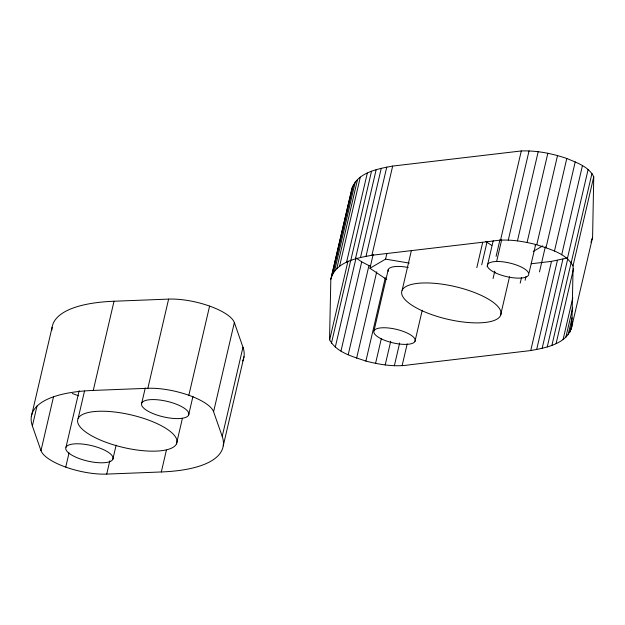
<?xml version="1.0" encoding="UTF-8"?>
<svg xmlns="http://www.w3.org/2000/svg" width="625" height="625" viewBox="0 0 625 625"><rect width="100%" height="100%" fill="white"/><g stroke="black" fill="none" stroke-linecap="round" stroke-linejoin="round"><path stroke-width="0.94" d="M330.828 279.234L329.539 339.609C336.477 352.727 352.898 356.547 365.891 361.086C380.094 364.703 395.008 367.211 409.633 364.805L530.742 350.555C545.93 347.742 567.258 344.023 571.836 326.586L573.117 266.219C566.18 253.094 549.758 249.281 536.766 244.742C522.562 241.117 507.648 238.609 493.023 241.023L371.914 255.266C356.727 258.078 335.398 261.797 330.828 279.234L351.578 190.055C356.078 172.648 377.484 168.891 392.664 166.078L521.297 150.953C536.773 150.391 552.188 153.516 566.789 158.469C576.602 162.68 588.773 166.5 593.75 176.797L592.586 237.398L571.117 329.438M351.523 192.938L351.578 190.055M31.336 416.578L52.086 327.391M51.891 330.109A151.469 49.812 13.1 0 1 114.016 301.242L168.617 299.102A42.812 14.078 13.1 0 1 234.352 322.555L242.969 347.242L222.219 436.43A151.469 49.812 13.1 0 1 161.32 471.961L106.719 474.094A42.812 14.078 13.1 0 1 40.984 450.648L32.367 425.953L37 406.031M40.984 450.648L53.57 396.562M65.992 447.25L79.164 390.648M65.734 467.109L69.047 452.875M78.125 418.492L84.523 390.977M32.367 425.953A151.469 49.812 13.1 0 1 93.266 390.43L114.016 301.242M106.719 474.094L109.812 460.812M112.82 459.344A24.242 7.969 13.1 0 0 80.758 443.914A24.242 7.969 13.1 0 0 74.641 456.625A24.242 7.969 13.1 0 0 112.82 459.344L116.117 445.195M141.758 403.039L145.273 387.945M93.266 390.43L147.859 388.289L168.617 299.102M161.32 471.961L166.398 450.133M176.461 443.891A50.906 16.742 13.1 0 0 109.125 411.492A50.906 16.742 13.1 0 0 96.281 438.195A50.906 16.742 13.1 0 0 176.461 443.891L182.422 418.273M188.852 395.273L209.602 306.094M188.586 415.141A24.242 7.969 13.1 0 0 156.523 399.711A24.242 7.969 13.1 0 0 150.406 412.422A24.242 7.969 13.1 0 0 188.586 415.141L192.977 396.273M222.219 436.43L213.594 411.742L234.352 322.555M223.25 445.812L244 356.625M331.539 276.383L352.297 187.195M332.781 273.656L353.531 184.469M334.531 271.062L355.289 181.875M336.797 268.617L357.555 179.43M339.562 266.328L360.312 177.141M346.555 262.25L367.312 173.062M329.664 339.836L347.984 261.086M331.422 343.281L350.633 260.734M350.758 260.469L371.516 171.289M355.414 258.883L376.164 169.695M335.289 347.148L356.047 257.961M360.5 257.477L381.258 168.297M340.969 351.039L361.719 261.852L356.758 258.453M366.008 256.273L386.766 167.086M348.188 354.766L368.938 265.586L361.719 261.852M371.914 255.266L392.664 166.078M386.75 279.562L369.945 268.25L373.195 254.312M356.625 358.164L376.711 271.828M369.945 268.25L385.578 259.133L386.875 253.555M365.891 361.086L385.32 277.594M374.016 330.773L388.289 269.461M375.562 363.383L381.305 338.711M402.156 290.211L411.43 250.359M385.203 364.953L390.727 341.234M394.367 365.734L399.664 342.961M402.117 365.688L407.195 343.859M414.992 341.359A21.211 6.977 13.1 0 0 386.938 327.859A21.211 6.977 13.1 0 0 381.586 338.984A21.211 6.977 13.1 0 0 414.992 341.359L422.234 310.227M476.813 267.641L482.648 242.555M481.719 264.781L487.117 241.555M487.141 266.711L493.195 240.703M496.086 256.391L499.977 239.672M500.539 240.141L521.297 150.953M496.703 261.133L501.68 239.766M493.047 278.57L494.773 271.141M508.289 240.086L529.039 150.906M517.453 240.867L538.203 151.68M500.5 315.609A50.906 16.742 13.1 0 0 433.164 283.211A50.906 16.742 13.1 0 0 420.32 309.914A50.906 16.742 13.1 0 0 500.5 315.609L509.547 276.711M527.094 242.445L547.844 153.258M520.219 283.125L521.516 277.547M525.117 280.266L525.984 276.547M529.07 272.852L535.555 244.984L535.047 245.359M536.766 244.742L557.523 155.555M539.492 271.875L545.328 246.797M546.031 247.656L566.789 158.469M530.742 350.555L551.5 261.375L567.148 257.992M554.469 251.055L575.227 161.875M536.648 349.547L557.406 260.367M561.695 254.789L582.445 165.602M542.156 348.344L562.906 259.156M567.367 258.672L588.117 169.492M547.242 346.945L567.773 258.711M551.898 345.352L571.328 261.859M571.234 262.547L591.984 173.359M573 265.984L593.75 176.797M556.102 343.578L573.547 268.625M563.094 339.492L572.812 297.75M565.859 337.203L572.703 307.797M568.125 334.758L572.094 317.68M569.875 332.172L572.305 321.734M592.586 237.398L590.938 242.305M533.203 251.461L542.781 245.867M531.188 263.758L551.5 261.375M385.578 259.133L409.25 263.094M72.242 393.492L78.664 395.781M368.938 265.586L370.625 266.266M485.617 241.328L491.805 245.492M388.188 271.305A21.211 6.977 13.1 0 1 408.25 267.508M147.859 388.289A42.812 14.078 13.1 0 1 213.594 411.742M242.969 347.242A151.469 49.812 13.1 0 1 242.727 360.93M495.141 272.727A21.211 6.977 13.1 0 0 528.547 275.102A21.211 6.977 13.1 0 0 500.492 261.602A21.211 6.977 13.1 0 0 495.141 272.727"/></g></svg>
